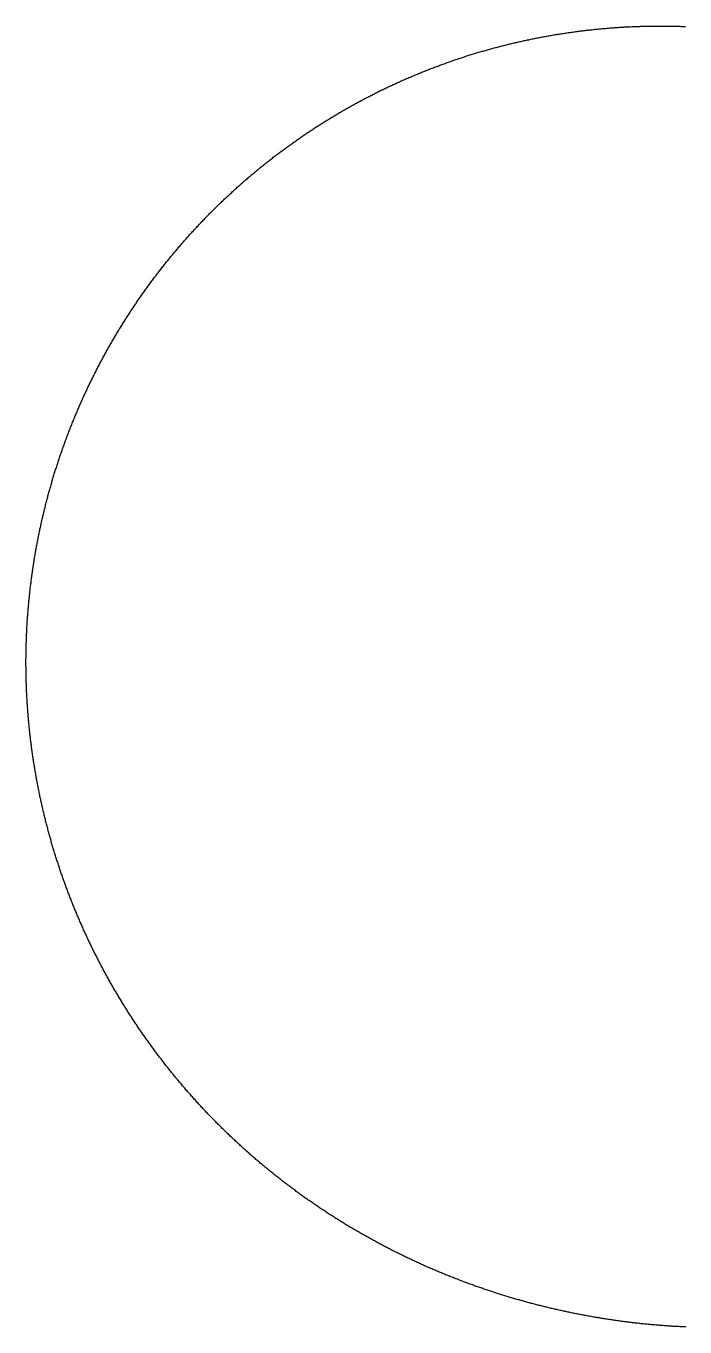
# Model space of a CAD drawing. Header units: metres. Extents: x -287 to 246, y -247 to 279.
# Drawn here: x -287 to -21, y -246 to 279 of the extents above; entities that cross this region are included whole.
import ezdxf

# ---------------------------------------------------------------- set-up
doc = ezdxf.new("R2010")
doc.units = ezdxf.units.M

msp = doc.modelspace()

# ---------------------------------------------------------------- linework, layer by layer
msp.add_lwpolyline([(-20.59, -246.44), (-21.05, -246.42), (-21.51, -246.4), (-21.97, -246.38), (-22.43, -246.36), (-22.9, -246.33), (-23.36, -246.31), (-23.82, -246.28), (-24.28, -246.26), (-24.74, -246.23), (-25.2, -246.21), (-25.66, -246.18), (-26.13, -246.15), (-26.59, -246.12), (-27.05, -246.09), (-27.51, -246.06), (-27.97, -246.03), (-28.43, -246), (-28.89, -245.96), (-29.35, -245.93), (-29.81, -245.9), (-30.27, -245.86), (-30.74, -245.83), (-31.2, -245.79), (-31.66, -245.75), (-32.12, -245.71), (-32.58, -245.68), (-33.04, -245.64), (-33.5, -245.6), (-33.96, -245.56), (-34.42, -245.51), (-34.88, -245.47), (-35.34, -245.43), (-35.8, -245.38), (-36.26, -245.34), (-36.72, -245.3), (-37.18, -245.25), (-37.64, -245.2), (-38.1, -245.16), (-38.56, -245.11), (-39.02, -245.06), (-39.48, -245.01), (-39.94, -244.96), (-40.4, -244.91), (-40.85, -244.86), (-41.31, -244.8), (-41.77, -244.75), (-42.23, -244.7), (-42.69, -244.64), (-43.15, -244.59), (-43.61, -244.53), (-44.07, -244.47), (-44.53, -244.41), (-44.98, -244.36), (-45.44, -244.3), (-45.9, -244.24), (-46.36, -244.18), (-46.82, -244.12), (-47.27, -244.05), (-47.73, -243.99), (-48.19, -243.93), (-48.65, -243.86), (-49.11, -243.8), (-49.56, -243.73), (-50.02, -243.67), (-50.48, -243.6), (-50.93, -243.53), (-51.39, -243.46), (-51.85, -243.39), (-52.31, -243.32), (-52.76, -243.25), (-53.22, -243.18), (-53.67, -243.11), (-54.13, -243.04), (-54.59, -242.96), (-55.04, -242.89), (-55.5, -242.81), (-55.96, -242.74), (-56.41, -242.66), (-56.87, -242.59), (-57.32, -242.51), (-57.78, -242.43), (-58.23, -242.35), (-58.69, -242.27), (-59.14, -242.19), (-59.6, -242.11), (-60.05, -242.03), (-60.51, -241.94), (-60.96, -241.86), (-61.42, -241.77), (-61.87, -241.69), (-62.32, -241.6), (-62.78, -241.52), (-63.23, -241.43), (-63.69, -241.34), (-64.14, -241.25), (-64.59, -241.16), (-65.05, -241.07), (-65.5, -240.98), (-65.95, -240.89), (-66.41, -240.8), (-66.86, -240.71), (-67.31, -240.61), (-67.76, -240.52), (-68.22, -240.42), (-68.67, -240.33), (-69.12, -240.23), (-69.57, -240.13), (-70.02, -240.04), (-70.47, -239.94), (-70.93, -239.84), (-71.38, -239.74), (-71.83, -239.64), (-72.28, -239.54), (-72.73, -239.43), (-73.18, -239.33), (-73.63, -239.23), (-74.08, -239.12), (-74.53, -239.02), (-74.98, -238.91), (-75.43, -238.81), (-75.88, -238.7), (-76.33, -238.59), (-76.78, -238.48), (-77.23, -238.37), (-77.68, -238.26), (-78.12, -238.15), (-78.57, -238.04), (-79.02, -237.93), (-79.47, -237.82), (-79.92, -237.7), (-80.37, -237.59), (-80.81, -237.47), (-81.26, -237.36), (-81.71, -237.24), (-82.15, -237.13), (-82.6, -237.01), (-83.05, -236.89), (-83.49, -236.77), (-83.94, -236.65), (-84.39, -236.53), (-84.83, -236.41), (-85.28, -236.29), (-85.72, -236.16), (-86.17, -236.04), (-86.61, -235.92), (-87.06, -235.79), (-87.5, -235.67), (-87.95, -235.54), (-88.39, -235.41), (-88.84, -235.29), (-89.28, -235.16), (-89.73, -235.03), (-90.17, -234.9), (-90.61, -234.77), (-91.06, -234.64), (-91.5, -234.51), (-91.94, -234.37), (-92.38, -234.24), (-92.83, -234.11), (-93.27, -233.97), (-93.71, -233.84), (-94.15, -233.7), (-94.59, -233.56), (-95.03, -233.43), (-95.48, -233.29), (-95.92, -233.15), (-96.36, -233.01), (-96.8, -232.87), (-97.24, -232.73), (-97.68, -232.59), (-98.12, -232.44), (-98.56, -232.3), (-99, -232.16), (-99.43, -232.01), (-99.87, -231.87), (-100.31, -231.72), (-100.75, -231.58), (-101.19, -231.43), (-101.63, -231.28), (-102.06, -231.13), (-102.5, -230.98), (-102.94, -230.83), (-103.37, -230.68), (-103.81, -230.53), (-104.25, -230.38), (-104.68, -230.23), (-105.12, -230.07), (-105.56, -229.92), (-105.99, -229.76), (-106.43, -229.61), (-106.86, -229.45), (-107.3, -229.3), (-107.73, -229.14), (-108.16, -228.98), (-108.6, -228.82), (-109.03, -228.66), (-109.46, -228.5), (-109.9, -228.34), (-110.33, -228.18), (-110.76, -228.01), (-111.2, -227.85), (-111.63, -227.69), (-112.06, -227.52), (-112.49, -227.36), (-112.92, -227.19), (-113.35, -227.02), (-113.78, -226.86), (-114.21, -226.69), (-114.64, -226.52), (-115.07, -226.35), (-115.5, -226.18), (-115.93, -226.01), (-116.36, -225.84), (-116.79, -225.67), (-117.22, -225.49), (-117.65, -225.32), (-118.08, -225.15), (-118.5, -224.97), (-118.93, -224.8), (-119.36, -224.62), (-119.79, -224.44), (-120.21, -224.26), (-120.64, -224.09), (-121.06, -223.91), (-121.49, -223.73), (-121.92, -223.55), (-122.34, -223.37), (-122.77, -223.18), (-123.19, -223), (-123.61, -222.82), (-124.04, -222.63), (-124.46, -222.45), (-124.89, -222.26), (-125.31, -222.08), (-125.73, -221.89), (-126.15, -221.7), (-126.58, -221.52), (-127, -221.33), (-127.42, -221.14), (-127.84, -220.95), (-128.26, -220.76), (-128.68, -220.57), (-129.1, -220.37), (-129.52, -220.18), (-129.94, -219.99), (-130.36, -219.79), (-130.78, -219.6), (-131.2, -219.4), (-131.62, -219.21), (-132.04, -219.01), (-132.45, -218.81), (-132.87, -218.61), (-133.29, -218.42), (-133.7, -218.22), (-134.12, -218.02), (-134.54, -217.81), (-134.95, -217.61), (-135.37, -217.41), (-135.78, -217.21), (-136.2, -217), (-136.61, -216.8), (-137.03, -216.59), (-137.44, -216.39), (-137.85, -216.18), (-138.27, -215.98), (-138.68, -215.77), (-139.09, -215.56), (-139.51, -215.35), (-139.92, -215.14), (-140.33, -214.93), (-140.74, -214.72), (-141.15, -214.51), (-141.56, -214.29), (-141.97, -214.08), (-142.38, -213.87), (-142.79, -213.65), (-143.2, -213.44), (-143.61, -213.22), (-144.02, -213.01), (-144.42, -212.79), (-144.83, -212.57), (-145.24, -212.35), (-145.65, -212.13), (-146.05, -211.91), (-146.46, -211.69), (-146.86, -211.47), (-147.27, -211.25), (-147.67, -211.03), (-148.08, -210.8), (-148.48, -210.58), (-148.89, -210.36), (-149.29, -210.13), (-149.69, -209.91), (-150.1, -209.68), (-150.5, -209.45), (-150.9, -209.22), (-151.3, -209), (-151.7, -208.77), (-152.1, -208.54), (-152.51, -208.31), (-152.91, -208.07), (-153.31, -207.84), (-153.7, -207.61), (-154.1, -207.38), (-154.5, -207.14), (-154.9, -206.91), (-155.3, -206.67), (-155.7, -206.44), (-156.09, -206.2), (-156.49, -205.96), (-156.89, -205.73), (-157.28, -205.49), (-157.68, -205.25), (-158.07, -205.01), (-158.47, -204.77), (-158.86, -204.53), (-159.26, -204.29), (-159.65, -204.04), (-160.04, -203.8), (-160.43, -203.56), (-160.83, -203.31), (-161.22, -203.07), (-161.61, -202.82), (-162, -202.58), (-162.39, -202.33), (-162.78, -202.08), (-163.17, -201.83), (-163.56, -201.59), (-163.95, -201.34), (-164.34, -201.09), (-164.73, -200.84), (-165.12, -200.58), (-165.5, -200.33), (-165.89, -200.08), (-166.28, -199.83), (-166.66, -199.57), (-167.05, -199.32), (-167.43, -199.06), (-167.82, -198.81), (-168.2, -198.55), (-168.59, -198.29), (-168.97, -198.04), (-169.35, -197.78), (-169.74, -197.52), (-170.12, -197.26), (-170.5, -197), (-170.88, -196.74), (-171.26, -196.48), (-171.64, -196.21), (-172.02, -195.95), (-172.4, -195.69), (-172.78, -195.42), (-173.16, -195.16), (-173.54, -194.89), (-173.92, -194.63), (-174.29, -194.36), (-174.67, -194.09), (-175.05, -193.82), (-175.42, -193.55), (-175.8, -193.29), (-176.17, -193.02), (-176.55, -192.75), (-176.92, -192.47), (-177.3, -192.2), (-177.67, -191.93), (-178.04, -191.66), (-178.41, -191.38), (-178.79, -191.11), (-179.16, -190.83), (-179.53, -190.56), (-179.9, -190.28), (-180.27, -190.01), (-180.64, -189.73), (-181.01, -189.45), (-181.38, -189.17), (-181.74, -188.89), (-182.11, -188.61), (-182.48, -188.33), (-182.85, -188.05), (-183.21, -187.77), (-183.58, -187.49), (-183.94, -187.2), (-184.31, -186.92), (-184.67, -186.64), (-185.04, -186.35), (-185.4, -186.07), (-185.76, -185.78), (-186.13, -185.49), (-186.49, -185.2), (-186.85, -184.92), (-187.21, -184.63), (-187.57, -184.34), (-187.93, -184.05), (-188.29, -183.76), (-188.65, -183.47), (-189.01, -183.18), (-189.37, -182.88), (-189.72, -182.59), (-190.08, -182.3), (-190.44, -182), (-190.79, -181.71), (-191.15, -181.41), (-191.5, -181.12), (-191.86, -180.82), (-192.21, -180.53), (-192.57, -180.23), (-192.92, -179.93), (-193.27, -179.63), (-193.62, -179.33), (-193.97, -179.03), (-194.33, -178.73), (-194.68, -178.43), (-195.03, -178.13), (-195.38, -177.83), (-195.72, -177.52), (-196.07, -177.22), (-196.42, -176.91), (-196.77, -176.61), (-197.11, -176.3), (-197.46, -176), (-197.81, -175.69), (-198.15, -175.38), (-198.5, -175.08), (-198.84, -174.77), (-199.18, -174.46), (-199.53, -174.15), (-199.87, -173.84), (-200.21, -173.53), (-200.55, -173.22), (-200.9, -172.91), (-201.24, -172.59), (-201.58, -172.28), (-201.92, -171.97), (-202.25, -171.65), (-202.59, -171.34), (-202.93, -171.02), (-203.27, -170.71), (-203.6, -170.39), (-203.94, -170.07), (-204.28, -169.76), (-204.61, -169.44), (-204.95, -169.12), (-205.28, -168.8), (-205.61, -168.48), (-205.95, -168.16), (-206.28, -167.84), (-206.61, -167.52), (-206.94, -167.19), (-207.27, -166.87), (-207.6, -166.55), (-207.93, -166.22), (-208.26, -165.9), (-208.59, -165.58), (-208.92, -165.25), (-209.25, -164.92), (-209.57, -164.6), (-209.9, -164.27), (-210.22, -163.94), (-210.55, -163.61), (-210.87, -163.28), (-211.2, -162.95), (-211.52, -162.62), (-211.84, -162.29), (-212.17, -161.96), (-212.49, -161.63), (-212.81, -161.3), (-213.13, -160.97), (-213.45, -160.63), (-213.77, -160.3), (-214.09, -159.96), (-214.41, -159.63), (-214.73, -159.29), (-215.04, -158.96), (-215.36, -158.62), (-215.68, -158.28), (-215.99, -157.95), (-216.31, -157.61), (-216.62, -157.27), (-216.93, -156.93), (-217.25, -156.59), (-217.56, -156.25), (-217.87, -155.91), (-218.18, -155.57), (-218.49, -155.23), (-218.8, -154.88), (-219.11, -154.54), (-219.42, -154.2), (-219.73, -153.85), (-220.04, -153.51), (-220.35, -153.16), (-220.65, -152.82), (-220.96, -152.47), (-221.26, -152.12), (-221.57, -151.78), (-221.87, -151.43), (-222.18, -151.08), (-222.48, -150.73), (-222.78, -150.38), (-223.08, -150.03), (-223.39, -149.68), (-223.69, -149.33), (-223.99, -148.98), (-224.29, -148.63), (-224.58, -148.28), (-224.88, -147.92), (-225.18, -147.57), (-225.48, -147.21), (-225.77, -146.86), (-226.07, -146.51), (-226.36, -146.15), (-226.66, -145.79), (-226.95, -145.44), (-227.25, -145.08), (-227.54, -144.72), (-227.83, -144.36), (-228.12, -144.01), (-228.41, -143.65), (-228.7, -143.29), (-228.99, -142.93), (-229.28, -142.57), (-229.57, -142.21), (-229.86, -141.84), (-230.15, -141.48), (-230.43, -141.12), (-230.72, -140.76), (-231, -140.39), (-231.29, -140.03), (-231.57, -139.66), (-231.86, -139.3), (-232.14, -138.93), (-232.42, -138.57), (-232.7, -138.2), (-232.98, -137.83), (-233.26, -137.47), (-233.54, -137.1), (-233.82, -136.73), (-234.1, -136.36), (-234.38, -135.99), (-234.66, -135.62), (-234.93, -135.25), (-235.21, -134.88), (-235.48, -134.51), (-235.76, -134.14), (-236.03, -133.77), (-236.3, -133.39), (-236.58, -133.02), (-236.85, -132.65), (-237.12, -132.27), (-237.39, -131.9), (-237.66, -131.52), (-237.93, -131.15), (-238.2, -130.77), (-238.47, -130.4), (-238.73, -130.02), (-239, -129.64), (-239.27, -129.26), (-239.53, -128.88), (-239.8, -128.51), (-240.06, -128.13), (-240.33, -127.75), (-240.59, -127.37), (-240.85, -126.99), (-241.11, -126.61), (-241.37, -126.22), (-241.63, -125.84), (-241.89, -125.46), (-242.15, -125.08), (-242.41, -124.69), (-242.67, -124.31), (-242.92, -123.93), (-243.18, -123.54), (-243.43, -123.16), (-243.69, -122.77), (-243.94, -122.38), (-244.2, -122), (-244.45, -121.61), (-244.7, -121.22), (-244.95, -120.84), (-245.2, -120.45), (-245.45, -120.06), (-245.7, -119.67), (-245.95, -119.28), (-246.2, -118.89), (-246.45, -118.5), (-246.69, -118.11), (-246.94, -117.72), (-247.19, -117.33), (-247.43, -116.93), (-247.67, -116.54), (-247.92, -116.15), (-248.16, -115.76), (-248.4, -115.36), (-248.64, -114.97), (-248.88, -114.57), (-249.12, -114.18), (-249.36, -113.78), (-249.6, -113.39), (-249.84, -112.99), (-250.08, -112.59), (-250.31, -112.2), (-250.55, -111.8), (-250.78, -111.4), (-251.02, -111), (-251.25, -110.61), (-251.49, -110.21), (-251.72, -109.81), (-251.95, -109.41), (-252.18, -109.01), (-252.41, -108.61), (-252.64, -108.2), (-252.87, -107.8), (-253.1, -107.4), (-253.32, -107), (-253.55, -106.6), (-253.78, -106.19), (-254, -105.79), (-254.23, -105.39), (-254.45, -104.98), (-254.67, -104.58), (-254.9, -104.17), (-255.12, -103.77), (-255.34, -103.36), (-255.56, -102.95), (-255.78, -102.55), (-256, -102.14), (-256.22, -101.73), (-256.43, -101.33), (-256.65, -100.92), (-256.87, -100.51), (-257.08, -100.1), (-257.3, -99.69), (-257.51, -99.28), (-257.72, -98.87), (-257.94, -98.46), (-258.15, -98.05), (-258.36, -97.64), (-258.57, -97.23), (-258.78, -96.82), (-258.99, -96.4), (-259.2, -95.99), (-259.4, -95.58), (-259.61, -95.17), (-259.82, -94.75), (-260.02, -94.34), (-260.23, -93.92), (-260.43, -93.51), (-260.63, -93.09), (-260.84, -92.68), (-261.04, -92.26), (-261.24, -91.85), (-261.44, -91.43), (-261.64, -91.01), (-261.84, -90.6), (-262.04, -90.18), (-262.23, -89.76), (-262.43, -89.34), (-262.63, -88.92), (-262.82, -88.5), (-263.02, -88.09), (-263.21, -87.67), (-263.4, -87.25), (-263.59, -86.83), (-263.79, -86.41), (-263.98, -85.98), (-264.17, -85.56), (-264.36, -85.14), (-264.54, -84.72), (-264.73, -84.3), (-264.92, -83.87), (-265.11, -83.45), (-265.29, -83.03), (-265.48, -82.6), (-265.66, -82.18), (-265.84, -81.76), (-266.03, -81.33), (-266.21, -80.91), (-266.39, -80.48), (-266.57, -80.06), (-266.75, -79.63), (-266.93, -79.2), (-267.1, -78.78), (-267.28, -78.35), (-267.46, -77.92), (-267.63, -77.5), (-267.81, -77.07), (-267.98, -76.64), (-268.16, -76.21), (-268.33, -75.78), (-268.5, -75.36), (-268.67, -74.93), (-268.84, -74.5), (-269.01, -74.07), (-269.18, -73.64), (-269.35, -73.21), (-269.52, -72.78), (-269.69, -72.34), (-269.85, -71.91), (-270.02, -71.48), (-270.18, -71.05), (-270.34, -70.62), (-270.51, -70.19), (-270.67, -69.75), (-270.83, -69.32), (-270.99, -68.89), (-271.15, -68.45), (-271.31, -68.02), (-271.47, -67.59), (-271.63, -67.15), (-271.78, -66.72), (-271.94, -66.28), (-272.1, -65.85), (-272.25, -65.41), (-272.4, -64.97), (-272.56, -64.54), (-272.71, -64.1), (-272.86, -63.67), (-273.01, -63.23), (-273.16, -62.79), (-273.31, -62.35), (-273.46, -61.92), (-273.61, -61.48), (-273.75, -61.04), (-273.9, -60.6), (-274.05, -60.16), (-274.19, -59.72), (-274.33, -59.29), (-274.48, -58.85), (-274.62, -58.41), (-274.76, -57.97), (-274.9, -57.53), (-275.04, -57.09), (-275.18, -56.65), (-275.32, -56.2), (-275.46, -55.76), (-275.59, -55.32), (-275.73, -54.88), (-275.87, -54.44), (-276, -54), (-276.13, -53.55), (-276.27, -53.11), (-276.4, -52.67), (-276.53, -52.23), (-276.66, -51.78), (-276.79, -51.34), (-276.92, -50.9), (-277.05, -50.45), (-277.18, -50.01), (-277.3, -49.56), (-277.43, -49.12), (-277.55, -48.67), (-277.68, -48.23), (-277.8, -47.78), (-277.92, -47.34), (-278.05, -46.89), (-278.17, -46.45), (-278.29, -46), (-278.41, -45.55), (-278.53, -45.11), (-278.65, -44.66), (-278.76, -44.21), (-278.88, -43.77), (-278.99, -43.32), (-279.11, -42.87), (-279.22, -42.42), (-279.34, -41.98), (-279.45, -41.53), (-279.56, -41.08), (-279.67, -40.63), (-279.78, -40.18), (-279.89, -39.73), (-280, -39.28), (-280.11, -38.83), (-280.22, -38.38), (-280.32, -37.93), (-280.43, -37.48), (-280.53, -37.03), (-280.64, -36.58), (-280.74, -36.13), (-280.84, -35.68), (-280.94, -35.23), (-281.04, -34.78), (-281.14, -34.33), (-281.24, -33.88), (-281.34, -33.43), (-281.44, -32.98), (-281.54, -32.52), (-281.63, -32.07), (-281.73, -31.62), (-281.82, -31.17), (-281.92, -30.71), (-282.01, -30.26), (-282.1, -29.81), (-282.19, -29.36), (-282.28, -28.9), (-282.37, -28.45), (-282.46, -28), (-282.55, -27.54), (-282.64, -27.09), (-282.72, -26.63), (-282.81, -26.18), (-282.89, -25.73), (-282.98, -25.27), (-283.06, -24.82), (-283.14, -24.36), (-283.22, -23.91), (-283.3, -23.45), (-283.38, -23), (-283.46, -22.54), (-283.54, -22.09), (-283.62, -21.63), (-283.7, -21.18), (-283.77, -20.72), (-283.85, -20.26), (-283.92, -19.81), (-284, -19.35), (-284.07, -18.89), (-284.14, -18.44), (-284.21, -17.98), (-284.28, -17.52), (-284.35, -17.07), (-284.42, -16.61), (-284.49, -16.15), (-284.56, -15.7), (-284.62, -15.24), (-284.69, -14.78), (-284.75, -14.32), (-284.82, -13.87), (-284.88, -13.41), (-284.94, -12.95), (-285, -12.49), (-285.06, -12.03), (-285.12, -11.58), (-285.18, -11.12), (-285.24, -10.66), (-285.3, -10.2), (-285.35, -9.74), (-285.41, -9.28), (-285.46, -8.83), (-285.52, -8.37), (-285.57, -7.91), (-285.62, -7.45), (-285.68, -6.99), (-285.73, -6.53), (-285.78, -6.07), (-285.83, -5.61), (-285.88, -5.15), (-285.92, -4.69), (-285.97, -4.23), (-286.02, -3.77), (-286.06, -3.31), (-286.11, -2.85), (-286.15, -2.39), (-286.19, -1.93), (-286.23, -1.47), (-286.27, -1.01), (-286.32, -0.55), (-286.35, -0.09), (-286.39, 0.37), (-286.43, 0.83), (-286.47, 1.29), (-286.5, 1.75), (-286.54, 2.21), (-286.57, 2.67), (-286.61, 3.13), (-286.64, 3.6), (-286.67, 4.06), (-286.71, 4.52), (-286.74, 4.98), (-286.77, 5.44), (-286.79, 5.9), (-286.82, 6.36), (-286.85, 6.82), (-286.88, 7.28), (-286.9, 7.75), (-286.93, 8.21), (-286.95, 8.67), (-286.97, 9.13), (-287, 9.59), (-287.02, 10.05), (-287.04, 10.52), (-287.06, 10.98), (-287.08, 11.44), (-287.1, 11.9), (-287.11, 12.36), (-287.13, 12.82), (-287.15, 13.29), (-287.16, 13.75), (-287.17, 14.21), (-287.19, 14.67), (-287.2, 15.13), (-287.21, 15.6), (-287.22, 16.06), (-287.23, 16.52), (-287.24, 16.98), (-287.25, 17.44), (-287.26, 17.91), (-287.27, 18.37), (-287.27, 18.83), (-287.28, 19.29), (-287.28, 19.75), (-287.28, 20.22), (-287.29, 20.68), (-287.29, 21.14), (-287.29, 21.6), (-287.29, 22.06), (-287.29, 22.53), (-287.29, 22.99), (-287.29, 23.45), (-287.28, 23.91), (-287.28, 24.38), (-287.27, 24.84), (-287.27, 25.3), (-287.26, 25.76), (-287.25, 26.22), (-287.25, 26.69), (-287.24, 27.15), (-287.23, 27.61), (-287.22, 28.07), (-287.21, 28.53), (-287.19, 29), (-287.18, 29.46), (-287.17, 29.92), (-287.15, 30.38), (-287.14, 30.84), (-287.12, 31.31), (-287.1, 31.77), (-287.09, 32.23), (-287.07, 32.69), (-287.05, 33.15), (-287.03, 33.61), (-287.01, 34.08), (-286.98, 34.54), (-286.96, 35), (-286.94, 35.46), (-286.91, 35.92), (-286.89, 36.38), (-286.86, 36.84), (-286.84, 37.31), (-286.81, 37.77), (-286.78, 38.23), (-286.75, 38.69), (-286.72, 39.15), (-286.69, 39.61), (-286.66, 40.07), (-286.62, 40.53), (-286.59, 40.99), (-286.56, 41.46), (-286.52, 41.92), (-286.48, 42.38), (-286.45, 42.84), (-286.41, 43.3), (-286.37, 43.76), (-286.33, 44.22), (-286.29, 44.68), (-286.25, 45.14), (-286.21, 45.6), (-286.17, 46.06), (-286.12, 46.52), (-286.08, 46.98), (-286.04, 47.44), (-285.99, 47.9), (-285.94, 48.36), (-285.9, 48.82), (-285.85, 49.28), (-285.8, 49.74), (-285.75, 50.2), (-285.7, 50.66), (-285.65, 51.12), (-285.59, 51.58), (-285.54, 52.03), (-285.49, 52.49), (-285.43, 52.95), (-285.38, 53.41), (-285.32, 53.87), (-285.26, 54.33), (-285.2, 54.79), (-285.15, 55.25), (-285.09, 55.7), (-285.02, 56.16), (-284.96, 56.62), (-284.9, 57.08), (-284.84, 57.54), (-284.77, 57.99), (-284.71, 58.45), (-284.64, 58.91), (-284.58, 59.37), (-284.51, 59.82), (-284.44, 60.28), (-284.37, 60.74), (-284.3, 61.19), (-284.23, 61.65), (-284.16, 62.11), (-284.09, 62.56), (-284.02, 63.02), (-283.94, 63.48), (-283.87, 63.93), (-283.8, 64.39), (-283.72, 64.84), (-283.64, 65.3), (-283.56, 65.76), (-283.49, 66.21), (-283.41, 66.67), (-283.33, 67.12), (-283.25, 67.58), (-283.16, 68.03), (-283.08, 68.49), (-283, 68.94), (-282.91, 69.39), (-282.83, 69.85), (-282.74, 70.3), (-282.66, 70.76), (-282.57, 71.21), (-282.48, 71.66), (-282.39, 72.12), (-282.3, 72.57), (-282.21, 73.02), (-282.12, 73.48), (-282.03, 73.93), (-281.93, 74.38), (-281.84, 74.83), (-281.75, 75.29), (-281.65, 75.74), (-281.55, 76.19), (-281.46, 76.64), (-281.36, 77.09), (-281.26, 77.55), (-281.16, 78), (-281.06, 78.45), (-280.96, 78.9), (-280.86, 79.35), (-280.75, 79.8), (-280.65, 80.25), (-280.55, 80.7), (-280.44, 81.15), (-280.34, 81.6), (-280.23, 82.05), (-280.12, 82.5), (-280.01, 82.95), (-279.9, 83.4), (-279.79, 83.85), (-279.68, 84.3), (-279.57, 84.74), (-279.46, 85.19), (-279.35, 85.64), (-279.23, 86.09), (-279.12, 86.54), (-279, 86.98), (-278.88, 87.43), (-278.77, 87.88), (-278.65, 88.32), (-278.53, 88.77), (-278.41, 89.22), (-278.29, 89.66), (-278.17, 90.11), (-278.05, 90.56), (-277.92, 91), (-277.8, 91.45), (-277.68, 91.89), (-277.55, 92.34), (-277.43, 92.78), (-277.3, 93.23), (-277.17, 93.67), (-277.04, 94.11), (-276.91, 94.56), (-276.78, 95), (-276.65, 95.44), (-276.52, 95.89), (-276.39, 96.33), (-276.26, 96.77), (-276.12, 97.21), (-275.99, 97.66), (-275.85, 98.1), (-275.72, 98.54), (-275.58, 98.98), (-275.44, 99.42), (-275.3, 99.86), (-275.16, 100.3), (-275.02, 100.74), (-274.88, 101.18), (-274.74, 101.62), (-274.6, 102.06), (-274.45, 102.5), (-274.31, 102.94), (-274.17, 103.38), (-274.02, 103.82), (-273.87, 104.26), (-273.73, 104.7), (-273.58, 105.13), (-273.43, 105.57), (-273.28, 106.01), (-273.13, 106.45), (-272.98, 106.88), (-272.83, 107.32), (-272.67, 107.75), (-272.52, 108.19), (-272.37, 108.63), (-272.21, 109.06), (-272.06, 109.5), (-271.9, 109.93), (-271.74, 110.37), (-271.58, 110.8), (-271.42, 111.23), (-271.26, 111.67), (-271.1, 112.1), (-270.94, 112.53), (-270.78, 112.97), (-270.62, 113.4), (-270.45, 113.83), (-270.29, 114.26), (-270.13, 114.7), (-269.96, 115.13), (-269.79, 115.56), (-269.63, 115.99), (-269.46, 116.42), (-269.29, 116.85), (-269.12, 117.28), (-268.95, 117.71), (-268.78, 118.14), (-268.6, 118.57), (-268.43, 118.99), (-268.26, 119.42), (-268.08, 119.85), (-267.91, 120.28), (-267.73, 120.71), (-267.56, 121.13), (-267.38, 121.56), (-267.2, 121.99), (-267.02, 122.41), (-266.84, 122.84), (-266.66, 123.26), (-266.48, 123.69), (-266.3, 124.11), (-266.12, 124.54), (-265.93, 124.96), (-265.75, 125.39), (-265.56, 125.81), (-265.38, 126.23), (-265.19, 126.66), (-265, 127.08), (-264.82, 127.5), (-264.63, 127.92), (-264.44, 128.34), (-264.25, 128.76), (-264.06, 129.19), (-263.87, 129.61), (-263.67, 130.03), (-263.48, 130.45), (-263.29, 130.86), (-263.09, 131.28), (-262.89, 131.7), (-262.7, 132.12), (-262.5, 132.54), (-262.3, 132.96), (-262.11, 133.37), (-261.91, 133.79), (-261.71, 134.21), (-261.51, 134.62), (-261.3, 135.04), (-261.1, 135.46), (-260.9, 135.87), (-260.69, 136.29), (-260.49, 136.7), (-260.29, 137.11), (-260.08, 137.53), (-259.87, 137.94), (-259.66, 138.35), (-259.46, 138.77), (-259.25, 139.18), (-259.04, 139.59), (-258.83, 140), (-258.62, 140.41), (-258.4, 140.82), (-258.19, 141.23), (-257.98, 141.64), (-257.76, 142.05), (-257.55, 142.46), (-257.33, 142.87), (-257.12, 143.28), (-256.9, 143.69), (-256.68, 144.09), (-256.46, 144.5), (-256.25, 144.91), (-256.03, 145.32), (-255.8, 145.72), (-255.58, 146.13), (-255.36, 146.53), (-255.14, 146.94), (-254.91, 147.34), (-254.69, 147.75), (-254.47, 148.15), (-254.24, 148.55), (-254.01, 148.96), (-253.79, 149.36), (-253.56, 149.76), (-253.33, 150.16), (-253.1, 150.56), (-252.87, 150.96), (-252.64, 151.36), (-252.41, 151.76), (-252.18, 152.16), (-251.94, 152.56), (-251.71, 152.96), (-251.47, 153.36), (-251.24, 153.76), (-251, 154.15), (-250.77, 154.55), (-250.53, 154.95), (-250.29, 155.34), (-250.05, 155.74), (-249.81, 156.13), (-249.57, 156.53), (-249.33, 156.92), (-249.09, 157.32), (-248.85, 157.71), (-248.6, 158.1), (-248.36, 158.5), (-248.12, 158.89), (-247.87, 159.28), (-247.63, 159.67), (-247.38, 160.06), (-247.13, 160.45), (-246.88, 160.84), (-246.64, 161.23), (-246.39, 161.62), (-246.14, 162.01), (-245.89, 162.4), (-245.63, 162.79), (-245.38, 163.17), (-245.13, 163.56), (-244.88, 163.95), (-244.62, 164.33), (-244.37, 164.72), (-244.11, 165.1), (-243.85, 165.49), (-243.6, 165.87), (-243.34, 166.26), (-243.08, 166.64), (-242.82, 167.02), (-242.56, 167.4), (-242.3, 167.79), (-242.04, 168.17), (-241.78, 168.55), (-241.52, 168.93), (-241.25, 169.31), (-240.99, 169.69), (-240.73, 170.07), (-240.46, 170.44), (-240.19, 170.82), (-239.93, 171.2), (-239.66, 171.58), (-239.39, 171.95), (-239.12, 172.33), (-238.85, 172.7), (-238.58, 173.08), (-238.31, 173.45), (-238.04, 173.83), (-237.77, 174.2), (-237.5, 174.57), (-237.22, 174.95), (-236.95, 175.32), (-236.67, 175.69), (-236.4, 176.06), (-236.12, 176.43), (-235.85, 176.8), (-235.57, 177.17), (-235.29, 177.54), (-235.01, 177.91), (-234.73, 178.28), (-234.45, 178.65), (-234.17, 179.01), (-233.89, 179.38), (-233.61, 179.75), (-233.33, 180.11), (-233.04, 180.48), (-232.76, 180.84), (-232.47, 181.2), (-232.19, 181.57), (-231.9, 181.93), (-231.62, 182.29), (-231.33, 182.65), (-231.04, 183.02), (-230.75, 183.38), (-230.46, 183.74), (-230.17, 184.1), (-229.88, 184.46), (-229.59, 184.82), (-229.3, 185.17), (-229.01, 185.53), (-228.71, 185.89), (-228.42, 186.25), (-228.12, 186.6), (-227.83, 186.96), (-227.53, 187.31), (-227.24, 187.67), (-226.94, 188.02), (-226.64, 188.37), (-226.34, 188.73), (-226.05, 189.08), (-225.75, 189.43), (-225.45, 189.78), (-225.14, 190.13), (-224.84, 190.48), (-224.54, 190.83), (-224.24, 191.18), (-223.93, 191.53), (-223.63, 191.88), (-223.33, 192.23), (-223.02, 192.57), (-222.71, 192.92), (-222.41, 193.27), (-222.1, 193.61), (-221.79, 193.96), (-221.48, 194.3), (-221.18, 194.64), (-220.87, 194.99), (-220.56, 195.33), (-220.25, 195.67), (-219.93, 196.01), (-219.62, 196.35), (-219.31, 196.69), (-219, 197.03), (-218.68, 197.37), (-218.37, 197.71), (-218.05, 198.05), (-217.74, 198.39), (-217.42, 198.72), (-217.1, 199.06), (-216.78, 199.39), (-216.47, 199.73), (-216.15, 200.06), (-215.83, 200.4), (-215.51, 200.73), (-215.19, 201.06), (-214.87, 201.4), (-214.54, 201.73), (-214.22, 202.06), (-213.9, 202.39), (-213.58, 202.72), (-213.25, 203.05), (-212.93, 203.38), (-212.6, 203.71), (-212.27, 204.03), (-211.95, 204.36), (-211.62, 204.69), (-211.29, 205.01), (-210.96, 205.34), (-210.64, 205.66), (-210.31, 205.99), (-209.98, 206.31), (-209.65, 206.63), (-209.31, 206.95), (-208.98, 207.28), (-208.65, 207.6), (-208.32, 207.92), (-207.98, 208.24), (-207.65, 208.56), (-207.31, 208.87), (-206.98, 209.19), (-206.64, 209.51), (-206.31, 209.83), (-205.97, 210.14), (-205.63, 210.46), (-205.29, 210.77), (-204.95, 211.09), (-204.62, 211.4), (-204.28, 211.71), (-203.93, 212.03), (-203.59, 212.34), (-203.25, 212.65), (-202.91, 212.96), (-202.57, 213.27), (-202.22, 213.58), (-201.88, 213.89), (-201.54, 214.2), (-201.19, 214.5), (-200.84, 214.81), (-200.5, 215.12), (-200.15, 215.42), (-199.8, 215.73), (-199.46, 216.03), (-199.11, 216.33), (-198.76, 216.64), (-198.41, 216.94), (-198.06, 217.24), (-197.71, 217.54), (-197.36, 217.84), (-197.01, 218.14), (-196.66, 218.44), (-196.3, 218.74), (-195.95, 219.04), (-195.6, 219.34), (-195.24, 219.63), (-194.89, 219.93), (-194.53, 220.22), (-194.17, 220.52), (-193.82, 220.81), (-193.46, 221.11), (-193.1, 221.4), (-192.75, 221.69), (-192.39, 221.98), (-192.03, 222.27), (-191.67, 222.56), (-191.31, 222.85), (-190.95, 223.14), (-190.59, 223.43), (-190.22, 223.72), (-189.86, 224.01), (-189.5, 224.29), (-189.14, 224.58), (-188.77, 224.86), (-188.41, 225.15), (-188.04, 225.43), (-187.68, 225.71), (-187.31, 226), (-186.95, 226.28), (-186.58, 226.56), (-186.21, 226.84), (-185.84, 227.12), (-185.48, 227.4), (-185.11, 227.68), (-184.74, 227.95), (-184.37, 228.23), (-184, 228.51), (-183.63, 228.78), (-183.25, 229.06), (-182.88, 229.33), (-182.51, 229.61), (-182.14, 229.88), (-181.76, 230.15), (-181.39, 230.42), (-181.02, 230.69), (-180.64, 230.96), (-180.27, 231.23), (-179.89, 231.5), (-179.51, 231.77), (-179.14, 232.04), (-178.76, 232.3), (-178.38, 232.57), (-178, 232.84), (-177.62, 233.1), (-177.24, 233.36), (-176.87, 233.63), (-176.48, 233.89), (-176.1, 234.15), (-175.72, 234.41), (-175.34, 234.67), (-174.96, 234.93), (-174.58, 235.19), (-174.19, 235.45), (-173.81, 235.71), (-173.43, 235.97), (-173.04, 236.22), (-172.66, 236.48), (-172.27, 236.73), (-171.89, 236.99), (-171.5, 237.24), (-171.11, 237.49), (-170.73, 237.75), (-170.34, 238), (-169.95, 238.25), (-169.56, 238.5), (-169.17, 238.75), (-168.78, 239), (-168.39, 239.25), (-168, 239.49), (-167.61, 239.74), (-167.22, 239.99), (-166.83, 240.23), (-166.44, 240.47), (-166.04, 240.72), (-165.65, 240.96), (-165.26, 241.2), (-164.86, 241.45), (-164.47, 241.69), (-164.07, 241.93), (-163.68, 242.17), (-163.28, 242.4), (-162.89, 242.64), (-162.49, 242.88), (-162.09, 243.12), (-161.7, 243.35), (-161.3, 243.59), (-160.9, 243.82), (-160.5, 244.06), (-160.1, 244.29), (-159.7, 244.52), (-159.3, 244.75), (-158.9, 244.98), (-158.5, 245.21), (-158.1, 245.44), (-157.7, 245.67), (-157.3, 245.9), (-156.89, 246.13), (-156.49, 246.35), (-156.09, 246.58), (-155.68, 246.8), (-155.28, 247.03), (-154.88, 247.25), (-154.47, 247.47), (-154.07, 247.7), (-153.66, 247.92), (-153.25, 248.14), (-152.85, 248.36), (-152.44, 248.58), (-152.03, 248.79), (-151.62, 249.01), (-151.22, 249.23), (-150.81, 249.44), (-150.4, 249.66), (-149.99, 249.87), (-149.58, 250.09), (-149.17, 250.3), (-148.76, 250.51), (-148.35, 250.73), (-147.94, 250.94), (-147.53, 251.15), (-147.11, 251.36), (-146.7, 251.56), (-146.29, 251.77), (-145.88, 251.98), (-145.46, 252.19), (-145.05, 252.39), (-144.63, 252.6), (-144.22, 252.8), (-143.81, 253), (-143.39, 253.21), (-142.97, 253.41), (-142.56, 253.61), (-142.14, 253.81), (-141.72, 254.01), (-141.31, 254.21), (-140.89, 254.41), (-140.47, 254.6), (-140.05, 254.8), (-139.64, 255), (-139.22, 255.19), (-138.8, 255.39), (-138.38, 255.58), (-137.96, 255.77), (-137.54, 255.96), (-137.12, 256.16), (-136.7, 256.35), (-136.27, 256.54), (-135.85, 256.72), (-135.43, 256.91), (-135.01, 257.1), (-134.59, 257.29), (-134.16, 257.47), (-133.74, 257.66), (-133.32, 257.84), (-132.89, 258.03), (-132.47, 258.21), (-132.04, 258.39), (-131.62, 258.57), (-131.19, 258.75), (-130.77, 258.93), (-130.34, 259.11), (-129.91, 259.29), (-129.49, 259.47), (-129.06, 259.64), (-128.63, 259.82), (-128.2, 260), (-127.78, 260.17), (-127.35, 260.34), (-126.92, 260.52), (-126.49, 260.69), (-126.06, 260.86), (-125.63, 261.03), (-125.2, 261.2), (-124.77, 261.37), (-124.34, 261.54), (-123.91, 261.7), (-123.48, 261.87), (-123.05, 262.04), (-122.62, 262.2), (-122.19, 262.37), (-121.75, 262.53), (-121.32, 262.69), (-120.89, 262.85), (-120.45, 263.01), (-120.02, 263.17), (-119.59, 263.33), (-119.15, 263.49), (-118.72, 263.65), (-118.28, 263.81), (-117.85, 263.96), (-117.41, 264.12), (-116.98, 264.28), (-116.54, 264.43), (-116.11, 264.58), (-115.67, 264.73), (-115.23, 264.89), (-114.8, 265.04), (-114.36, 265.19), (-113.92, 265.34), (-113.49, 265.49), (-113.05, 265.63), (-112.61, 265.78), (-112.17, 265.93), (-111.73, 266.07), (-111.29, 266.22), (-110.85, 266.36), (-110.42, 266.5), (-109.98, 266.65), (-109.54, 266.79), (-109.1, 266.93), (-108.65, 267.07), (-108.21, 267.21), (-107.77, 267.34), (-107.33, 267.48), (-106.89, 267.62), (-106.45, 267.75), (-106.01, 267.89), (-105.56, 268.02), (-105.12, 268.16), (-104.68, 268.29), (-104.24, 268.42), (-103.79, 268.55), (-103.35, 268.68), (-102.91, 268.81), (-102.46, 268.94), (-102.02, 269.07), (-101.57, 269.19), (-101.13, 269.32), (-100.68, 269.45), (-100.24, 269.57), (-99.79, 269.69), (-99.35, 269.82), (-98.9, 269.94), (-98.46, 270.06), (-98.01, 270.18), (-97.56, 270.3), (-97.12, 270.42), (-96.67, 270.54), (-96.22, 270.66), (-95.78, 270.77), (-95.33, 270.89), (-94.88, 271), (-94.43, 271.12), (-93.99, 271.23), (-93.54, 271.34), (-93.09, 271.46), (-92.64, 271.57), (-92.19, 271.68), (-91.74, 271.79), (-91.29, 271.89), (-90.85, 272), (-90.4, 272.11), (-89.95, 272.21), (-89.5, 272.32), (-89.05, 272.42), (-88.6, 272.53), (-88.14, 272.63), (-87.69, 272.73), (-87.24, 272.83), (-86.79, 272.93), (-86.34, 273.03), (-85.89, 273.13), (-85.44, 273.23), (-84.99, 273.33), (-84.53, 273.42), (-84.08, 273.52), (-83.63, 273.61), (-83.18, 273.71), (-82.72, 273.8), (-82.27, 273.89), (-81.82, 273.98), (-81.37, 274.08), (-80.91, 274.16), (-80.46, 274.25), (-80, 274.34), (-79.55, 274.43), (-79.1, 274.52), (-78.64, 274.6), (-78.19, 274.69), (-77.73, 274.77), (-77.28, 274.85), (-76.82, 274.94), (-76.37, 275.02), (-75.92, 275.1), (-75.46, 275.18), (-75, 275.26), (-74.55, 275.34), (-74.09, 275.41), (-73.64, 275.49), (-73.18, 275.57), (-72.73, 275.64), (-72.27, 275.72), (-71.81, 275.79), (-71.36, 275.86), (-70.9, 275.93), (-70.44, 276), (-69.99, 276.07), (-69.53, 276.14), (-69.07, 276.21), (-68.62, 276.28), (-68.16, 276.35), (-67.7, 276.41), (-67.24, 276.48), (-66.79, 276.54), (-66.33, 276.61), (-65.87, 276.67), (-65.41, 276.73), (-64.96, 276.79), (-64.5, 276.85), (-64.04, 276.91), (-63.58, 276.97), (-63.12, 277.03), (-62.66, 277.09), (-62.2, 277.14), (-61.75, 277.2), (-61.29, 277.25), (-60.83, 277.31), (-60.37, 277.36), (-59.91, 277.41), (-59.45, 277.46), (-58.99, 277.51), (-58.53, 277.56), (-58.07, 277.61), (-57.61, 277.66), (-57.15, 277.71), (-56.69, 277.75), (-56.23, 277.8), (-55.77, 277.84), (-55.31, 277.89), (-54.85, 277.93), (-54.39, 277.97), (-53.93, 278.01), (-53.47, 278.05), (-53.01, 278.09), (-52.55, 278.13), (-52.09, 278.17), (-51.63, 278.21), (-51.17, 278.24), (-50.71, 278.28), (-50.25, 278.31), (-49.79, 278.35), (-49.33, 278.38), (-48.87, 278.41), (-48.4, 278.45), (-47.94, 278.48), (-47.48, 278.51), (-47.02, 278.53), (-46.56, 278.56), (-46.1, 278.59), (-45.64, 278.62), (-45.18, 278.64), (-44.71, 278.67), (-44.25, 278.69), (-43.79, 278.72), (-43.33, 278.74), (-42.87, 278.76), (-42.41, 278.78), (-41.94, 278.8), (-41.48, 278.82), (-41.02, 278.84), (-40.56, 278.86), (-40.1, 278.87), (-39.64, 278.89), (-39.17, 278.9), (-38.71, 278.92), (-38.25, 278.93), (-37.79, 278.94), (-37.33, 278.96), (-36.86, 278.97), (-36.4, 278.98), (-35.94, 278.99), (-35.48, 278.99), (-35.02, 279), (-34.55, 279.01), (-34.09, 279.01), (-33.63, 279.02), (-33.17, 279.02), (-32.71, 279.03), (-32.24, 279.03), (-31.78, 279.03), (-31.32, 279.03), (-30.86, 279.03), (-30.39, 279.03), (-29.93, 279.03), (-29.47, 279.03), (-29.01, 279.03), (-28.55, 279.02), (-28.08, 279.02), (-27.62, 279.01), (-27.16, 279.01), (-26.7, 279), (-26.24, 278.99), (-25.77, 278.98), (-25.31, 278.97), (-24.85, 278.96), (-24.39, 278.95), (-23.93, 278.94), (-23.46, 278.93), (-23, 278.91), (-22.54, 278.9), (-22.08, 278.88), (-21.62, 278.87), (-21.15, 278.85), (-20.69, 278.83)])

doc.saveas('drawing.dxf')
